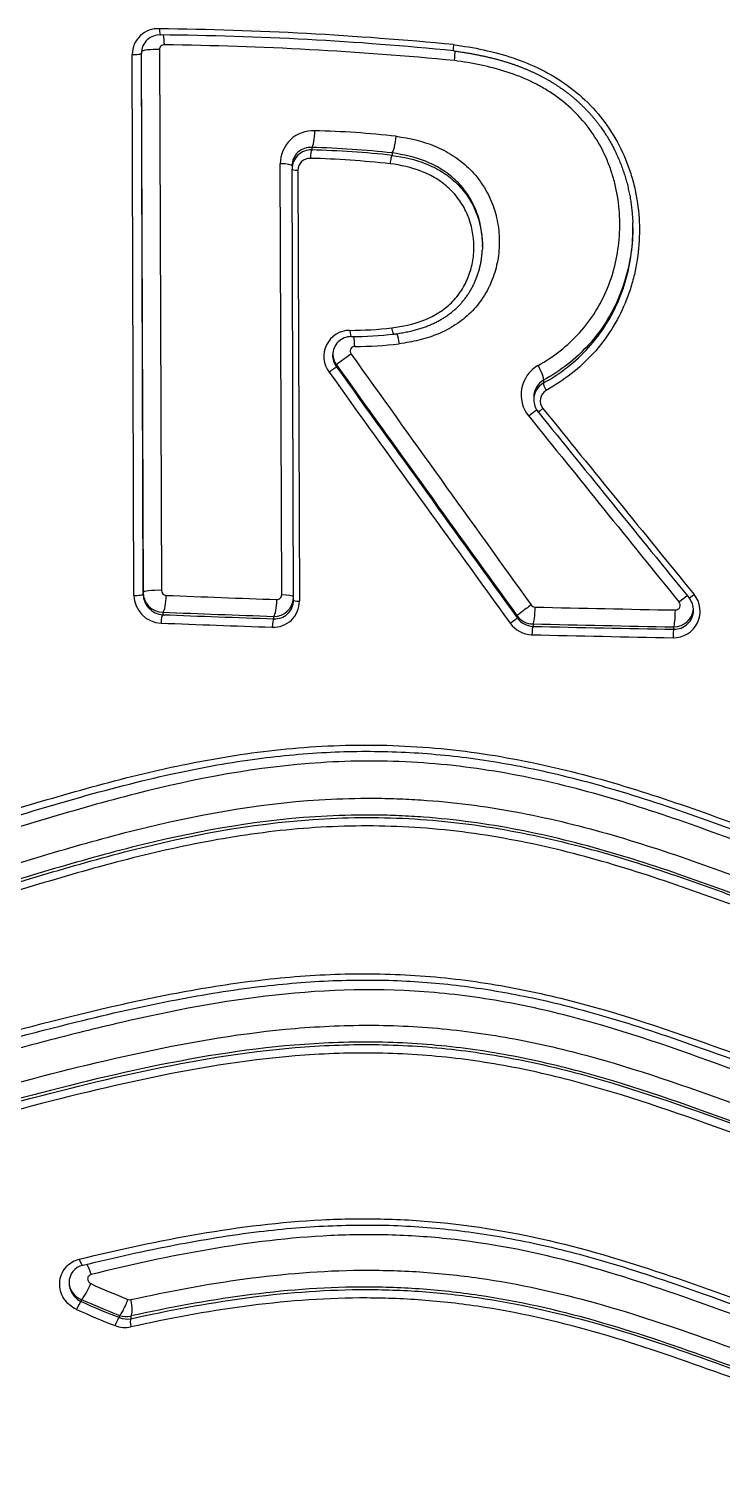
# Model space of a CAD drawing. Header units: millimetres. Extents: x 863 to 5283, y 810 to 2397.
# Drawn here: x 1635.609 to 1635.892, y 1429.568 to 1430.152 of the extents above; entities that cross this region are included whole.
import ezdxf

# ---------------------------------------------------------------- set-up
doc = ezdxf.new("R2010")
doc.units = ezdxf.units.MM
doc.layers.add('Wbudowane', color=175, linetype='Continuous')

# ---------------------------------------------------------------- blocks, each defined once
blk = doc.blocks.new('Z$W@#21058')
for p, q in [((19.46743, 124.05766), (19.46673, 124.27742)), ((19.47043, 124.27788), (19.47115, 124.05813)), ((19.47116, 124.05878), (19.47044, 124.27813)), ((19.47782, 124.27945), (19.47857, 124.05971)), ((19.5398, 124.23966), (19.53979, 124.23865)), ((19.57243, 124.23743), (19.57242, 124.23645)), ((19.52753, 124.0579), (19.52694, 124.23306)), ((19.53174, 124.23225), (19.53173, 124.23097)), ((19.5323, 124.05571), (19.53173, 124.23089)), ((19.53415, 124.23045), (19.53471, 124.05526)), ((19.60915, 124.19946), (19.60916, 124.20023)), ((19.54978, 124.15133), (19.54978, 124.15055)), ((19.634, 124.14506), (19.634, 124.14396)), ((19.63005, 124.13844), (19.63005, 124.13726)), ((19.47115, 124.05813), (19.47116, 124.05878)), ((19.47915, 124.05083), (19.47914, 124.04982)), ((19.5243, 124.04814), (19.5243, 124.04914)), ((19.62327, 124.04854), (19.62328, 124.04936)), ((19.62974, 124.04607), (19.62974, 124.04508)), ((19.68699, 124.04389), (19.687, 124.04488)), ((19.44598, 123.77159), (19.44598, 123.77074)), ((19.46149, 123.76422), (19.4615, 123.76509)), ((19.46621, 123.76486), (19.4662, 123.76376))]:
    blk.add_line(p, q)
for centre, radius, start, end in [((19.4772, 124.27745), 0.01047, 86.9229, 180.16387), ((19.46117, 122.8716), 1.4164, 84.48009, 89.32889), ((19.47788, 124.27793), 0.00744, 86.53867, 179.82592), ((19.47971, 124.27947), 0.00189, 87.0272, 180.40922), ((19.46824, 122.99647), 1.28893, 84.24572, 89.5517), ((19.46278, 122.87907), 1.40239, 84.47465, 89.30424), ((19.47792, 124.27792), 0.00748, 179.80949, 180.3362), ((19.54032, 124.23312), 0.01338, 87.11959, 180.25989), ((19.53106, 123.85825), 0.38835, 83.63227, 88.53439), ((19.53951, 124.23089), 0.00777, 87.89385, 179.37184), ((19.5392, 124.23222), 0.00746, 85.39796, 179.77891), ((19.53894, 124.23046), 0.00479, 86.94999, 180.14319), ((19.52932, 123.84751), 0.38785, 83.74576, 88.54085), ((19.52982, 123.84793), 0.39085, 83.74223, 88.53799), ((19.53006, 123.85736), 0.38242, 83.639, 88.54077), ((19.53951, 124.23089), 0.00777, 179.37184, 179.97679), ((19.5392, 124.23222), 0.00746, 179.77891, 180.37367), ((19.55528, 124.15473), 0.01062, 90.25218, 216.89236), ((19.55512, 124.31009), 0.14474, 270.04534, 276.82435), ((19.55577, 124.15528), 0.00752, 89.69193, 179.72811), ((19.55728, 124.15688), 0.00193, 90.46029, 216.95715), ((19.55556, 124.31097), 0.14817, 270.09887, 276.84445), ((19.55706, 124.31073), 0.15192, 270.07759, 276.89236), ((19.55588, 124.15519), 0.00766, 179.00814, 217.18901), ((19.55611, 124.15597), 0.00784, 181.84986, 216.28146), ((59.98461, 153.11685), 49.73169, 215.615838, 215.760465), ((60.10348, 153.3401), 49.97002, 215.745432, 215.889683), ((60.00303, 153.23125), 49.82075, 215.71056, 215.85511), ((60.08527, 153.27639), 49.91433, 215.698258, 215.84258), ((19.63856, 124.1392), 0.01366, 119.714, 219.66298), ((19.63779, 124.1383), 0.00775, 119.23045, 178.93613), ((19.63785, 124.13718), 0.00781, 119.57797, 179.25936), ((19.6375, 124.13672), 0.00486, 119.34482, 219.9103), ((19.63785, 124.13718), 0.00781, 179.25936, 179.40722), ((19.63803, 124.13721), 0.00798, 179.56771, 219.16514), ((51.09245, 149.52309), 40.43259, 218.904445, 219.042183), ((51.07195, 149.60911), 40.46671, 219.018971, 219.156753), ((51.11825, 149.69061), 40.55162, 219.067397, 219.204978), ((19.48065, 124.05975), 0.00208, 180.89155, 267.51235), ((19.4789, 124.05786), 0.01147, 180.977, 267.72083), ((19.47963, 124.05828), 0.00848, 181.03981, 266.7174), ((19.47919, 124.05886), 0.00803, 180.60927, 269.70028), ((19.8371, 132.97508), 8.92453, 267.710371, 267.999361), ((19.52419, 124.05523), 0.01052, 267.24524, 0.13131), ((19.52444, 124.05702), 0.00788, 269.04436, 356.69134), ((19.52476, 124.05567), 0.00754, 266.46873, 359.70959), ((19.52563, 124.05789), 0.0019, 267.31566, 0.35321), ((19.52476, 124.05567), 0.00754, 359.70959, 0.29726), ((19.63064, 124.05497), 0.00206, 215.93844, 268.30705), ((19.68698, 124.0512), 0.01073, 268.39557, 39.78502), ((19.68768, 124.05367), 0.00195, 268.62578, 39.79552), ((19.68706, 124.0516), 0.00793, 359.60927, 39.36098), ((19.83719, 133.06977), 9.02705, 267.726859, 268.013664), ((19.83684, 133.03581), 8.9921, 267.720257, 268.008178), ((19.63006, 124.05343), 0.00836, 215.79097, 267.80393), ((19.62979, 124.05415), 0.00809, 216.33858, 269.66294), ((19.86388, 133.87541), 9.82527, 268.639404, 268.972144), ((19.68723, 124.05167), 0.00778, 268.24621, 359.12516), ((19.68713, 124.05275), 0.00787, 269.0532, 355.69726), ((19.68723, 124.05167), 0.00778, 359.12516, 359.27235), ((19.83708, 133.10083), 9.06153, 267.731751, 268.01801), ((19.6296, 124.05301), 0.01135, 215.92706, 268.5466), ((19.86396, 134.01308), 9.97418, 268.651983, 268.981558), ((19.86385, 133.94783), 9.90453, 268.645583, 268.976871), ((19.86395, 133.97583), 9.93351, 268.648915, 268.979236), ((19.44831, 123.7784), 0.00728, 103.11905, 179.97389), ((19.44889, 123.77889), 0.00786, 180.92875, 248.30257), ((19.58158, 124.06942), 0.3198, 245.67244, 248.62134), ((19.58012, 124.07011), 0.33177, 245.78515, 248.7239), ((19.58037, 124.07056), 0.32778, 245.79503, 248.73604), ((19.58073, 124.06952), 0.32776, 245.72408, 248.66676), ((19.46575, 123.7735), 0.00202, 248.40638, 282.25801), ((19.4646, 123.77176), 0.00815, 247.60426, 281.32422), ((19.46424, 123.77272), 0.00811, 250.23597, 284.05484), ((19.46385, 123.7714), 0.01123, 248.51459, 282.21706)]:
    blk.add_arc(centre, radius, start, end)
for centre, major_axis, ratio, start_param, end_param in [((19.47844, 124.28835), (0.00012, 0.003), 0.224079, 1.730451, 3.141734), ((19.47844, 124.28046), (-0.00023, -0.006), 0.225155, 1.73065, 2.524535), ((19.46743, 124.27787), (0.003, 0.00001), 0.154045, 4.475275, 6.28158), ((19.47644, 124.27855), (0.006, 0.00002), 0.153849, 1.338625, 3.050187), ((19.53984, 124.24558), (0.00023, 0.006), 0.187066, 3.307288, 4.870989), ((19.53977, 124.23569), (0.00012, 0.003), 0.18661, 0.165681, 1.729473), ((19.52574, 124.23215), (-0.006, -0.00002), 0.153284, 3.139987, 4.510728), ((19.53473, 124.2309), (0.003, 0.00001), 0.153066, 3.139987, 4.517158), ((19.55578, 124.1658), (-0.00004, 0.003), 0.185882, 1.720608, 3.142021), ((19.55617, 124.1579), (0.00007, -0.006), 0.186501, 1.72074, 2.530176), ((19.55464, 124.15481), (-0.00487, -0.0035), 0.016503, 4.4725, 6.186958), ((19.54735, 124.14882), (-0.00244, -0.00175), 0.014276, 1.327558, 3.045369), ((19.63097, 124.15016), (0.00292, -0.00524), 0.19368, 0.142355, 1.636445), ((19.63551, 124.14141), (0.00146, -0.00262), 0.191039, 3.283872, 4.779558), ((19.6272, 124.12957), (-0.00466, -0.00378), 0.030804, 3.628596, 4.507092), ((19.47716, 124.05879), (0.006, 0.00002), 0.156928, 1.333121, 3.139986), ((19.46815, 124.05812), (0.003, 0.00001), 0.157129, 4.469686, 6.281579), ((19.47915, 124.05675), (0.00024, 0.006), 0.230486, 3.308879, 4.875597), ((19.52431, 124.05506), (0.00021, 0.006), 0.202025, 3.307792, 4.873269), ((19.52631, 124.05698), (-0.006, -0.00002), 0.155733, 3.185628, 4.506896), ((19.5353, 124.05572), (0.003, 0.00001), 0.155508, 3.139987, 4.513458), ((19.62813, 124.05284), (-0.00486, -0.00351), 0.042606, 4.507874, 6.186883), ((19.68856, 124.054), (-0.00465, -0.00379), 0.053955, 3.640473, 4.535047), ((19.69552, 124.05853), (0.00233, 0.00189), 0.056765, 3.140993, 4.538749), ((19.47914, 124.04686), (0.00012, 0.003), 0.229839, 0.16726, 1.734069), ((19.5243, 124.04518), (0.0001, 0.003), 0.201476, 0.16618, 1.731757), ((19.62084, 124.0468), (-0.00243, -0.00176), 0.040344, 1.362889, 3.0453), ((19.62975, 124.05199), (-0.00014, -0.006), 0.137221, 0.16431, 1.727463), ((19.687, 124.0508), (-0.00011, -0.006), 0.102776, 0.163616, 1.725852), ((19.62973, 124.04212), (-0.00007, -0.003), 0.136876, 3.305894, 4.869161), ((19.68699, 124.04093), (-0.00005, -0.003), 0.102528, 3.305204, 4.86756), ((19.44595, 123.78841), (-0.00071, 0.00291), 0.292976, 1.661673, 3.141742), ((19.44847, 123.78078), (0.00142, -0.00583), 0.292644, 1.66187, 2.560266), ((19.44827, 123.77707), (0.00246, 0.00547), 0.179924, 3.29491, 4.966135), ((19.44483, 123.768), (-0.00123, -0.00274), 0.181247, 3.294949, 4.96692), ((19.46349, 123.77068), (0.00218, 0.00559), 0.182752, 3.298022, 4.952902), ((19.46467, 123.77058), (-0.00129, 0.00586), 0.280467, 3.305191, 4.812418), ((19.4605, 123.76142), (-0.00109, -0.00279), 0.183861, 3.298055, 4.953516), ((19.46697, 123.7609), (0.00065, -0.00293), 0.278312, 3.305083, 4.812922)]:
    blk.add_ellipse(centre, major_axis=major_axis, ratio=ratio, start_param=start_param, end_param=end_param)
for points, knots in [([(19.59742, 124.28143), (19.59733, 124.28066), (19.59729, 124.27995), (19.59733, 124.27912), (19.59739, 124.27892), (19.59747, 124.27891)], [0, 0, 0, 0, 0.558021, 0.558021, 1, 1, 1, 1]), ([(19.59742, 124.28143), (19.60151, 124.28087), (19.60558, 124.2802), (19.61366, 124.27845), (19.61768, 124.27739), (19.62554, 124.27474), (19.62936, 124.27318), (19.63676, 124.26948), (19.64037, 124.26731), (19.64708, 124.26244), (19.6502, 124.25974), (19.65594, 124.2538), (19.65859, 124.25051), (19.66316, 124.24364), (19.66512, 124.24003), (19.66759, 124.2344), (19.66833, 124.23248), (19.66966, 124.22856), (19.67025, 124.22656), (19.67174, 124.22057), (19.6724, 124.21653), (19.67308, 124.2084), (19.67311, 124.20427), (19.6725, 124.19607), (19.67188, 124.19204), (19.67049, 124.1861), (19.66995, 124.18414), (19.66869, 124.18025), (19.66798, 124.17832), (19.66562, 124.17266), (19.66375, 124.16906), (19.65943, 124.16222), (19.65696, 124.15897), (19.64869, 124.14988), (19.64228, 124.14495), (19.63511, 124.14096)], [0, 0, 0, 0, 0.0625, 0.0625, 0.125, 0.125, 0.1875, 0.1875, 0.25, 0.25, 0.3125, 0.3125, 0.375, 0.375, 0.4375, 0.4375, 0.46875, 0.46875, 0.5, 0.5, 0.5625, 0.5625, 0.625, 0.625, 0.6875, 0.6875, 0.71875, 0.71875, 0.75, 0.75, 0.8125, 0.8125, 0.875, 0.875, 1, 1, 1, 1]), ([(19.59747, 124.2789), (19.59788, 124.27885), (19.59879, 124.27873), (19.6004, 124.27849), (19.60215, 124.27821), (19.60385, 124.27793), (19.60548, 124.27763), (19.60707, 124.27733), (19.6086, 124.27702), (19.61009, 124.2767), (19.61154, 124.27637), (19.61296, 124.27603), (19.61434, 124.27568), (19.61569, 124.27531), (19.61702, 124.27494), (19.61831, 124.27456), (19.61958, 124.27416), (19.62083, 124.27375), (19.62206, 124.27334), (19.62326, 124.27291), (19.62444, 124.27247), (19.6256, 124.27202), (19.62674, 124.27155), (19.62788, 124.27107), (19.62899, 124.27058), (19.63009, 124.27008), (19.63116, 124.26957), (19.63222, 124.26905), (19.63327, 124.26851), (19.63429, 124.26797), (19.6353, 124.26741), (19.6363, 124.26684), (19.63728, 124.26626), (19.63825, 124.26566), (19.63921, 124.26505), (19.64015, 124.26443), (19.64107, 124.2638), (19.64198, 124.26317), (19.64287, 124.26252), (19.64374, 124.26186), (19.64461, 124.26119), (19.64546, 124.2605), (19.6463, 124.2598), (19.64713, 124.25909), (19.64794, 124.25837), (19.64874, 124.25763), (19.64954, 124.25688), (19.65031, 124.25612), (19.65108, 124.25535), (19.65182, 124.25457), (19.65256, 124.25377), (19.65328, 124.25297), (19.65399, 124.25215), (19.65468, 124.25133), (19.65536, 124.25049), (19.65602, 124.24964), (19.65667, 124.24879), (19.65731, 124.24792), (19.65793, 124.24704), (19.65854, 124.24615), (19.65913, 124.24525), (19.65971, 124.24434), (19.66028, 124.24342), (19.66083, 124.24248), (19.66137, 124.24154), (19.6619, 124.24058), (19.66241, 124.23961), (19.66291, 124.23864), (19.66339, 124.23765), (19.66385, 124.23665), (19.6643, 124.23565), (19.66474, 124.23463), (19.66516, 124.23361), (19.66557, 124.23257), (19.66596, 124.23153), (19.66633, 124.23048), (19.66669, 124.22942), (19.66703, 124.22835), (19.66736, 124.22727), (19.66767, 124.22618), (19.66797, 124.22509), (19.66824, 124.224), (19.6685, 124.2229), (19.66875, 124.22179), (19.66898, 124.22067), (19.66919, 124.21954), (19.66938, 124.21841), (19.66956, 124.21728), (19.66971, 124.21615), (19.66985, 124.21501), (19.66998, 124.21387), (19.67008, 124.21273), (19.67017, 124.21158), (19.67024, 124.21044), (19.67028, 124.20959), (19.67029, 124.20919), (19.6703, 124.20914)], [0, 0, 0, 0, 0.010071, 0.026923, 0.043064, 0.0586, 0.073611, 0.088161, 0.102303, 0.11608, 0.129528, 0.142678, 0.155558, 0.168192, 0.18057, 0.192735, 0.204737, 0.216574, 0.228242, 0.239742, 0.25107, 0.262242, 0.273413, 0.284486, 0.295434, 0.306264, 0.316985, 0.327605, 0.338131, 0.348574, 0.358918, 0.369238, 0.379525, 0.389766, 0.399949, 0.410062, 0.420092, 0.43003, 0.439884, 0.44974, 0.459574, 0.46939, 0.479193, 0.488985, 0.498772, 0.508558, 0.518345, 0.528116, 0.537848, 0.547567, 0.557275, 0.566975, 0.576669, 0.586358, 0.596044, 0.605731, 0.615388, 0.625065, 0.634745, 0.644433, 0.654132, 0.663848, 0.673586, 0.683351, 0.693147, 0.70298, 0.712852, 0.722734, 0.73263, 0.742545, 0.752484, 0.762449, 0.772446, 0.782477, 0.792514, 0.802585, 0.812717, 0.822895, 0.833102, 0.843323, 0.853538, 0.863727, 0.873897, 0.884238, 0.894616, 0.904989, 0.915362, 0.925737, 0.936119, 0.946511, 0.956917, 0.967341, 0.977787, 0.98826, 0.998762, 1, 1, 1, 1]), ([(19.59781, 124.27495), (19.59798, 124.27648), (19.59806, 124.27791), (19.59801, 124.27883), (19.59801, 124.27883), (19.59801, 124.27883)], [0, 0, 0, 0, 0.998594, 0.998594, 1, 1, 1, 1]), ([(19.63179, 124.15107), (19.63811, 124.15461), (19.64379, 124.15898), (19.65107, 124.16706), (19.65324, 124.16994), (19.65702, 124.17601), (19.65866, 124.1792), (19.66141, 124.18591), (19.6625, 124.18937), (19.6641, 124.19639), (19.66463, 124.19996), (19.66513, 124.20722), (19.6651, 124.21087), (19.66447, 124.21806), (19.66388, 124.22163), (19.66254, 124.22694), (19.66202, 124.22871), (19.66083, 124.23217), (19.66017, 124.23387), (19.65797, 124.23884), (19.65622, 124.24202), (19.65213, 124.24809), (19.64977, 124.25098), (19.64464, 124.25619), (19.64185, 124.25855), (19.63734, 124.26172), (19.63578, 124.26273), (19.63261, 124.26459), (19.63099, 124.26544), (19.62607, 124.26783), (19.62268, 124.26916), (19.61575, 124.27142), (19.61219, 124.27234), (19.60503, 124.27386), (19.60143, 124.27445), (19.59781, 124.27495)], [0, 0, 0, 0, 0.125, 0.125, 0.1875, 0.1875, 0.25, 0.25, 0.3125, 0.3125, 0.375, 0.375, 0.4375, 0.4375, 0.5, 0.5, 0.53125, 0.53125, 0.5625, 0.5625, 0.625, 0.625, 0.6875, 0.6875, 0.75, 0.75, 0.78125, 0.78125, 0.8125, 0.8125, 0.875, 0.875, 0.9375, 0.9375, 1, 1, 1, 1]), ([(19.57243, 124.23743), (19.5727, 124.23765), (19.57304, 124.23851), (19.57367, 124.24103), (19.57395, 124.24266), (19.57413, 124.24421)], [0, 0, 0, 0, 0.5, 0.5, 1, 1, 1, 1]), ([(19.57413, 124.24421), (19.57951, 124.24346), (19.58476, 124.24227), (19.59226, 124.23919), (19.59472, 124.23793), (19.59937, 124.23496), (19.60152, 124.23327), (19.60548, 124.22946), (19.60728, 124.22732), (19.61037, 124.22279), (19.61168, 124.22039), (19.61381, 124.2153), (19.61462, 124.21267), (19.61571, 124.20734), (19.616, 124.20459), (19.61606, 124.19915), (19.61584, 124.19646), (19.61488, 124.19113), (19.61414, 124.18849), (19.61218, 124.18348), (19.61096, 124.1811), (19.60802, 124.17658), (19.6063, 124.17447), (19.60251, 124.17071), (19.60041, 124.16902), (19.59587, 124.16608), (19.59348, 124.16486), (19.5885, 124.16282), (19.58591, 124.162), (19.58065, 124.16072), (19.57798, 124.16026), (19.57529, 124.1599)], [0, 0, 0, 0, 0.125, 0.125, 0.1875, 0.1875, 0.25, 0.25, 0.3125, 0.3125, 0.375, 0.375, 0.4375, 0.4375, 0.5, 0.5, 0.5625, 0.5625, 0.625, 0.625, 0.6875, 0.6875, 0.75, 0.75, 0.8125, 0.8125, 0.875, 0.875, 0.9375, 0.9375, 1, 1, 1, 1]), ([(19.57242, 124.23645), (19.57229, 124.23634), (19.57212, 124.23591), (19.5718, 124.23465), (19.57166, 124.23383), (19.57157, 124.23306)], [0, 0, 0, 0, 0.5, 0.5, 1, 1, 1, 1]), ([(19.57242, 124.23645), (19.57712, 124.2358), (19.58174, 124.23481), (19.58839, 124.23218), (19.59055, 124.23112), (19.5946, 124.22861), (19.59651, 124.22716), (19.60001, 124.22386), (19.60156, 124.22205), (19.60426, 124.21814), (19.60542, 124.21601), (19.60726, 124.21162), (19.60796, 124.20936), (19.60882, 124.20505), (19.60906, 124.20305), (19.60913, 124.20105)], [0, 0, 0, 0, 0.254941, 0.254941, 0.382411, 0.382411, 0.509882, 0.509882, 0.637352, 0.637352, 0.764823, 0.764823, 0.892293, 0.892293, 1, 1, 1, 1]), ([(19.60916, 124.20096), (19.60913, 124.20329), (19.60887, 124.20564), (19.60793, 124.21025), (19.60722, 124.21255), (19.60534, 124.21698), (19.60419, 124.21907), (19.60146, 124.223), (19.59986, 124.22485), (19.59637, 124.22813), (19.59447, 124.22957), (19.59038, 124.2321), (19.58823, 124.23316), (19.58168, 124.23576), (19.57711, 124.23676), (19.57243, 124.23743)], [0, 0, 0, 0, 0.122862, 0.122862, 0.248168, 0.248168, 0.373473, 0.373473, 0.498779, 0.498779, 0.624084, 0.624084, 0.749389, 0.749389, 1, 1, 1, 1]), ([(19.57232, 124.16637), (19.57664, 124.16694), (19.58087, 124.16781), (19.58695, 124.17011), (19.58894, 124.17104), (19.59263, 124.17326), (19.59436, 124.17454), (19.59755, 124.17751), (19.59896, 124.17915), (19.60139, 124.1827), (19.60243, 124.18464), (19.60408, 124.18866), (19.60469, 124.19074), (19.60551, 124.19503), (19.60571, 124.19723), (19.60568, 124.20377), (19.60481, 124.2082), (19.60227, 124.21426), (19.60119, 124.21622), (19.59866, 124.21986), (19.59721, 124.22152), (19.59398, 124.22454), (19.59218, 124.22589), (19.58841, 124.22818), (19.58641, 124.22915), (19.58021, 124.23155), (19.57593, 124.23245), (19.57157, 124.23306)], [0, 0, 0, 0, 0.125, 0.125, 0.1875, 0.1875, 0.25, 0.25, 0.3125, 0.3125, 0.375, 0.375, 0.4375, 0.4375, 0.5, 0.5, 0.625, 0.625, 0.6875, 0.6875, 0.75, 0.75, 0.8125, 0.8125, 0.875, 0.875, 1, 1, 1, 1]), ([(19.67032, 124.20542), (19.67029, 124.20431), (19.67024, 124.2032), (19.66987, 124.19815), (19.66928, 124.19427), (19.66752, 124.18665), (19.66632, 124.18289), (19.6633, 124.17561), (19.66151, 124.17215), (19.65737, 124.16556), (19.655, 124.16243), (19.64706, 124.15367), (19.64089, 124.14891), (19.634, 124.14506)], [0, 0, 0, 0, 0.044762, 0.044762, 0.203969, 0.203969, 0.363175, 0.363175, 0.522381, 0.522381, 0.681587, 0.681587, 1, 1, 1, 1]), ([(19.60913, 124.20105), (19.60914, 124.20069), (19.60915, 124.20032), (19.60916, 124.1993), (19.60914, 124.19864), (19.60911, 124.19798)], [0, 0, 0, 0, 0.356465, 0.356465, 1, 1, 1, 1]), ([(19.634, 124.14396), (19.64088, 124.1478), (19.64704, 124.15254), (19.65498, 124.16128), (19.65735, 124.16441), (19.66149, 124.17099), (19.66328, 124.17445), (19.6663, 124.18172), (19.6675, 124.18549), (19.66927, 124.19311), (19.66986, 124.19698), (19.67019, 124.20148), (19.67022, 124.20204), (19.67025, 124.2026)], [0, 0, 0, 0, 0.325645, 0.325645, 0.488468, 0.488468, 0.651291, 0.651291, 0.814113, 0.814113, 0.976936, 0.976936, 1, 1, 1, 1]), ([(19.57322, 124.16386), (19.57358, 124.16391), (19.57428, 124.164), (19.57545, 124.16418), (19.57664, 124.16437), (19.57778, 124.16458), (19.57887, 124.1648), (19.57992, 124.16503), (19.58094, 124.16527), (19.58192, 124.16553), (19.58287, 124.16579), (19.5838, 124.16607), (19.5847, 124.16636), (19.58558, 124.16666), (19.58644, 124.16697), (19.58728, 124.1673), (19.5881, 124.16764), (19.5889, 124.16799), (19.58968, 124.16835), (19.59044, 124.16872), (19.59118, 124.16911), (19.5919, 124.1695), (19.5926, 124.16991), (19.59329, 124.17032), (19.59397, 124.17076), (19.59463, 124.1712), (19.59527, 124.17166), (19.59591, 124.17213), (19.59653, 124.17261), (19.59713, 124.1731), (19.59772, 124.1736), (19.59829, 124.17412), (19.59885, 124.17464), (19.5994, 124.17518), (19.59993, 124.17573), (19.60045, 124.17629), (19.60095, 124.17686), (19.60144, 124.17745), (19.60192, 124.17804), (19.60238, 124.17865), (19.60283, 124.17927), (19.60326, 124.1799), (19.60368, 124.18054), (19.60409, 124.18119), (19.60448, 124.18186), (19.60486, 124.18254), (19.60523, 124.18323), (19.60558, 124.18393), (19.60592, 124.18464), (19.60623, 124.18535), (19.60654, 124.18607), (19.60682, 124.1868), (19.60709, 124.18755), (19.60735, 124.1883), (19.60759, 124.18905), (19.60781, 124.18982), (19.60802, 124.19059), (19.60821, 124.19137), (19.60838, 124.19215), (19.60854, 124.19295), (19.60868, 124.19375), (19.6088, 124.19455), (19.6089, 124.19535), (19.60899, 124.19617), (19.60906, 124.19697), (19.6091, 124.19759), (19.60911, 124.19791), (19.60911, 124.19797)], [0, 0, 0, 0, 0.018426, 0.041718, 0.063906, 0.085142, 0.105576, 0.125323, 0.144474, 0.163103, 0.181271, 0.199032, 0.216432, 0.233544, 0.250404, 0.267004, 0.283339, 0.299406, 0.315204, 0.330735, 0.345988, 0.361108, 0.376096, 0.39096, 0.405717, 0.42038, 0.434961, 0.449475, 0.463935, 0.478357, 0.492622, 0.506757, 0.520861, 0.534942, 0.549004, 0.563054, 0.577099, 0.591143, 0.605192, 0.619263, 0.633294, 0.647299, 0.661413, 0.675618, 0.689896, 0.704228, 0.718595, 0.732975, 0.747344, 0.761664, 0.775978, 0.790456, 0.804944, 0.819451, 0.833988, 0.848565, 0.863193, 0.877883, 0.892644, 0.907501, 0.922295, 0.937114, 0.951979, 0.966874, 0.981788, 0.996703, 1, 1, 1, 1]), ([(19.57322, 124.16386), (19.5731, 124.16384), (19.57295, 124.16403), (19.57262, 124.16486), (19.57244, 124.16559), (19.57232, 124.16637)], [0, 0, 0, 0, 0.443239, 0.443239, 1, 1, 1, 1]), ([(19.57425, 124.16402), (19.57427, 124.16397), (19.5743, 124.16391), (19.57469, 124.16294), (19.57505, 124.16148), (19.57529, 124.1599)], [0, 0, 0, 0, 0.056667, 0.056667, 1, 1, 1, 1]), ([(19.247, 123.94842), (19.25931, 123.94622), (19.2717, 123.94486), (19.29042, 123.94436), (19.2967, 123.94444), (19.30912, 123.94509), (19.31528, 123.94566), (19.34591, 123.94958), (19.36981, 123.95608), (19.40575, 123.96673), (19.41775, 123.97043), (19.44193, 123.97756), (19.45413, 123.98099), (19.47872, 123.98709), (19.4911, 123.98975), (19.51609, 123.99392), (19.5287, 123.99543), (19.55419, 123.99701), (19.56706, 123.99707), (19.5866, 123.99595), (19.59317, 123.99537), (19.60621, 123.99382), (19.61269, 123.99286), (19.63199, 123.98943), (19.64469, 123.98644), (19.66985, 123.9794), (19.68231, 123.97535), (19.7071, 123.9667), (19.71944, 123.96209), (19.74415, 123.95294), (19.75652, 123.94839), (19.78145, 123.94008), (19.79403, 123.93633), (19.8196, 123.93039), (19.83261, 123.92823), (19.84592, 123.92721)], [0, 0, 0, 0, 0.0625, 0.0625, 0.09375, 0.09375, 0.125, 0.125, 0.25, 0.25, 0.3125, 0.3125, 0.375, 0.375, 0.4375, 0.4375, 0.5, 0.5, 0.5625, 0.5625, 0.59375, 0.59375, 0.625, 0.625, 0.6875, 0.6875, 0.75, 0.75, 0.8125, 0.8125, 0.875, 0.875, 0.9375, 0.9375, 1, 1, 1, 1]), ([(19.24765, 123.94594), (19.25702, 123.94425), (19.27259, 123.94226), (19.29918, 123.9415), (19.32556, 123.94388), (19.35647, 123.94965), (19.39575, 123.96057), (19.43858, 123.97406), (19.48027, 123.98499), (19.51451, 123.99129), (19.54503, 123.99428), (19.57416, 123.99452), (19.60298, 123.99212), (19.63268, 123.98695), (19.66546, 123.97843), (19.70615, 123.96468), (19.74878, 123.94826), (19.78844, 123.93494), (19.81985, 123.92766), (19.83662, 123.92536), (19.84571, 123.92469)], [0, 0, 0, 0, 0.044134, 0.08726, 0.131066, 0.180609, 0.245541, 0.337018, 0.404528, 0.458598, 0.50745, 0.553584, 0.599216, 0.646172, 0.697786, 0.760137, 0.85082, 0.913404, 0.960635, 1, 1, 1, 1]), ([(19.84662, 123.92062), (19.83337, 123.92155), (19.82042, 123.92361), (19.79493, 123.92934), (19.7824, 123.933), (19.75755, 123.94117), (19.74524, 123.94568), (19.72065, 123.95483), (19.70838, 123.95946), (19.68376, 123.96821), (19.6714, 123.97233), (19.64649, 123.97951), (19.63393, 123.98258), (19.60854, 123.98729), (19.5957, 123.98893), (19.57619, 123.99014), (19.56964, 123.99034), (19.55649, 123.99032), (19.54997, 123.9901), (19.51765, 123.98803), (19.49265, 123.98329), (19.45588, 123.97392), (19.44375, 123.97044), (19.41962, 123.96322), (19.40762, 123.9595), (19.38368, 123.95243), (19.37172, 123.94908), (19.34773, 123.94345), (19.33569, 123.94117), (19.31141, 123.93829), (19.29916, 123.93771), (19.28061, 123.9383), (19.27438, 123.93874), (19.26192, 123.9401), (19.25572, 123.94101), (19.24956, 123.94213)], [0, 0, 0, 0, 0.0625, 0.0625, 0.125, 0.125, 0.1875, 0.1875, 0.25, 0.25, 0.3125, 0.3125, 0.375, 0.375, 0.4375, 0.4375, 0.46875, 0.46875, 0.5, 0.5, 0.625, 0.625, 0.6875, 0.6875, 0.75, 0.75, 0.8125, 0.8125, 0.875, 0.875, 0.9375, 0.9375, 0.96875, 0.96875, 1, 1, 1, 1]), ([(19.25893, 123.92576), (19.27095, 123.92402), (19.28293, 123.92311), (19.3068, 123.92316), (19.31868, 123.92411), (19.35423, 123.92934), (19.37782, 123.93601), (19.41321, 123.94665), (19.42502, 123.95031), (19.44881, 123.95728), (19.46079, 123.96059), (19.49714, 123.96937), (19.52192, 123.97362), (19.554, 123.97517), (19.56048, 123.9753), (19.57028, 123.97518), (19.57356, 123.97509), (19.58009, 123.97481), (19.58335, 123.97462), (19.59955, 123.97343), (19.61233, 123.97168), (19.63756, 123.96685), (19.65002, 123.96375), (19.6747, 123.9566), (19.68692, 123.95253), (19.71127, 123.9439), (19.72338, 123.93934), (19.74766, 123.93031), (19.75983, 123.92585), (19.78438, 123.91774), (19.79679, 123.91409), (19.82188, 123.90841), (19.83458, 123.90638), (19.84749, 123.90547)], [0, 0, 0, 0, 0.0625, 0.0625, 0.125, 0.125, 0.25, 0.25, 0.3125, 0.3125, 0.375, 0.375, 0.5, 0.5, 0.53125, 0.53125, 0.546875, 0.546875, 0.5625, 0.5625, 0.625, 0.625, 0.6875, 0.6875, 0.75, 0.75, 0.8125, 0.8125, 0.875, 0.875, 0.9375, 0.9375, 1, 1, 1, 1]), ([(19.25613, 123.91793), (19.26814, 123.91619), (19.28011, 123.91526), (19.30398, 123.91519), (19.31588, 123.91606), (19.33961, 123.91936), (19.35145, 123.9218), (19.37514, 123.92764), (19.38695, 123.93104), (19.41059, 123.93809), (19.42243, 123.94175), (19.44625, 123.94878), (19.45824, 123.95214), (19.4946, 123.9611), (19.51936, 123.96551), (19.55141, 123.96727), (19.55788, 123.96743), (19.57092, 123.96735), (19.57754, 123.9671), (19.59717, 123.96574), (19.61006, 123.96402), (19.63549, 123.95919), (19.64803, 123.95608), (19.67288, 123.94888), (19.68519, 123.94478), (19.70968, 123.9361), (19.72188, 123.93151), (19.74632, 123.92246), (19.75856, 123.918), (19.78329, 123.9099), (19.79578, 123.90627), (19.82105, 123.90061), (19.83384, 123.8986), (19.84683, 123.89767)], [0, 0, 0, 0, 0.0625, 0.0625, 0.125, 0.125, 0.1875, 0.1875, 0.25, 0.25, 0.3125, 0.3125, 0.375, 0.375, 0.5, 0.5, 0.53125, 0.53125, 0.5625, 0.5625, 0.625, 0.625, 0.6875, 0.6875, 0.75, 0.75, 0.8125, 0.8125, 0.875, 0.875, 0.9375, 0.9375, 1, 1, 1, 1]), ([(19.84703, 123.89865), (19.83407, 123.89955), (19.82131, 123.90155), (19.79611, 123.90715), (19.78365, 123.91076), (19.75898, 123.91881), (19.74676, 123.92325), (19.72238, 123.93227), (19.71022, 123.93684), (19.68579, 123.94552), (19.67353, 123.94962), (19.64877, 123.95683), (19.63627, 123.95996), (19.61097, 123.96484), (19.59815, 123.9666), (19.58189, 123.96779), (19.57862, 123.96798), (19.57207, 123.96826), (19.56877, 123.96835), (19.55895, 123.96845), (19.55246, 123.96832), (19.5203, 123.96669), (19.49547, 123.96235), (19.45904, 123.95347), (19.44703, 123.95013), (19.42317, 123.94312), (19.41131, 123.93947), (19.37579, 123.92886), (19.35208, 123.9223), (19.3163, 123.91721), (19.30434, 123.9163), (19.2803, 123.91629), (19.26824, 123.9172), (19.25614, 123.91892)], [0, 0, 0, 0, 0.0625, 0.0625, 0.125, 0.125, 0.1875, 0.1875, 0.25, 0.25, 0.3125, 0.3125, 0.375, 0.375, 0.4375, 0.4375, 0.453125, 0.453125, 0.46875, 0.46875, 0.5, 0.5, 0.625, 0.625, 0.6875, 0.6875, 0.75, 0.75, 0.875, 0.875, 0.9375, 0.9375, 1, 1, 1, 1]), ([(19.8466, 123.89426), (19.83344, 123.89519), (19.82058, 123.89721), (19.79526, 123.90285), (19.78281, 123.90644), (19.75813, 123.91448), (19.7459, 123.91892), (19.72148, 123.92794), (19.70929, 123.93252), (19.68482, 123.9412), (19.67254, 123.94531), (19.64774, 123.95253), (19.63523, 123.95565), (19.61621, 123.9593), (19.60983, 123.96035), (19.59698, 123.96206), (19.59048, 123.96273), (19.57114, 123.96411), (19.55839, 123.9642), (19.53317, 123.96292), (19.52069, 123.96154), (19.49597, 123.9576), (19.48373, 123.95505), (19.45942, 123.94913), (19.44735, 123.94577), (19.42343, 123.93875), (19.41157, 123.93509), (19.37604, 123.92448), (19.35244, 123.91793), (19.31626, 123.91276), (19.30408, 123.9118), (19.28555, 123.9118), (19.27934, 123.91204), (19.26701, 123.91295), (19.26086, 123.91363), (19.25474, 123.91451)], [0, 0, 0, 0, 0.0625, 0.0625, 0.125, 0.125, 0.1875, 0.1875, 0.25, 0.25, 0.3125, 0.3125, 0.375, 0.375, 0.40625, 0.40625, 0.4375, 0.4375, 0.5, 0.5, 0.5625, 0.5625, 0.625, 0.625, 0.6875, 0.6875, 0.75, 0.75, 0.875, 0.875, 0.9375, 0.9375, 0.96875, 0.96875, 1, 1, 1, 1]), ([(19.33527, 123.85797), (19.35529, 123.86338), (19.37542, 123.86897), (19.41599, 123.88003), (19.43644, 123.8855), (19.4676, 123.89267), (19.47808, 123.89489), (19.49396, 123.89777), (19.49928, 123.89866), (19.51, 123.90026), (19.5154, 123.90097), (19.53162, 123.90279), (19.54246, 123.90357), (19.56417, 123.90408), (19.57504, 123.90381), (19.59681, 123.90212), (19.60772, 123.90071), (19.62409, 123.89775), (19.62957, 123.89663), (19.64043, 123.89414), (19.64582, 123.89278), (19.67266, 123.88549), (19.69366, 123.87803), (19.73563, 123.86283), (19.75661, 123.8551), (19.79932, 123.84269), (19.82106, 123.83804), (19.84351, 123.83625)], [0, 0, 0, 0, 0.125, 0.125, 0.25, 0.25, 0.3125, 0.3125, 0.34375, 0.34375, 0.375, 0.375, 0.4375, 0.4375, 0.5, 0.5, 0.5625, 0.5625, 0.59375, 0.59375, 0.625, 0.625, 0.75, 0.75, 0.875, 0.875, 1, 1, 1, 1]), ([(19.33706, 123.85555), (19.35673, 123.86087), (19.38893, 123.86983), (19.44008, 123.88371), (19.48176, 123.89318), (19.51719, 123.89896), (19.5476, 123.90147), (19.57618, 123.90148), (19.60385, 123.89897), (19.63224, 123.8939), (19.66391, 123.88554), (19.70321, 123.87219), (19.74488, 123.85655), (19.78382, 123.84408), (19.81593, 123.83687), (19.83342, 123.83453), (19.8433, 123.83372)], [0, 0, 0, 0, 0.112111, 0.220206, 0.302095, 0.368351, 0.426121, 0.4795, 0.531449, 0.584699, 0.64311, 0.716287, 0.819574, 0.892412, 0.949169, 1, 1, 1, 1]), ([(19.84418, 123.82965), (19.82198, 123.83134), (19.80046, 123.83576), (19.7582, 123.84778), (19.73745, 123.85535), (19.696, 123.87048), (19.6753, 123.87801), (19.64369, 123.88698), (19.63306, 123.88959), (19.61692, 123.89271), (19.61151, 123.89362), (19.60063, 123.89516), (19.59513, 123.89579), (19.56766, 123.89817), (19.54614, 123.89757), (19.50378, 123.89291), (19.48294, 123.88889), (19.45198, 123.88174), (19.44172, 123.87917), (19.42134, 123.87385), (19.41121, 123.87111), (19.38098, 123.86281), (19.361, 123.85723), (19.34113, 123.85182)], [0, 0, 0, 0, 0.125, 0.125, 0.25, 0.25, 0.375, 0.375, 0.4375, 0.4375, 0.46875, 0.46875, 0.5, 0.5, 0.625, 0.625, 0.75, 0.75, 0.8125, 0.8125, 0.875, 0.875, 1, 1, 1, 1]), ([(19.35254, 123.84118), (19.37201, 123.84652), (19.39161, 123.85201), (19.43113, 123.86265), (19.45105, 123.8678), (19.49149, 123.87644), (19.51201, 123.87993), (19.53828, 123.88216), (19.54356, 123.88249), (19.5542, 123.88293), (19.55958, 123.88302), (19.57564, 123.88291), (19.58626, 123.88231), (19.6073, 123.88005), (19.61773, 123.8784), (19.63843, 123.87416), (19.64869, 123.87158), (19.6793, 123.86279), (19.69946, 123.8555), (19.73983, 123.84078), (19.76001, 123.8334), (19.80114, 123.82151), (19.8221, 123.81705), (19.84376, 123.8153)], [0, 0, 0, 0, 0.125, 0.125, 0.25, 0.25, 0.375, 0.375, 0.40625, 0.40625, 0.4375, 0.4375, 0.5, 0.5, 0.5625, 0.5625, 0.625, 0.625, 0.75, 0.75, 0.875, 0.875, 1, 1, 1, 1]), ([(19.35247, 123.83344), (19.37195, 123.83877), (19.39154, 123.84425), (19.43112, 123.85489), (19.4511, 123.86005), (19.49157, 123.86868), (19.51208, 123.87216), (19.53829, 123.87435), (19.54356, 123.87468), (19.55416, 123.87509), (19.55951, 123.87518), (19.57552, 123.87503), (19.5861, 123.8744), (19.60706, 123.87208), (19.61744, 123.87039), (19.63805, 123.86609), (19.64826, 123.86348), (19.67873, 123.85463), (19.6988, 123.84734), (19.73901, 123.83273), (19.75912, 123.82544), (19.80009, 123.81372), (19.82097, 123.80933), (19.84252, 123.80754)], [0, 0, 0, 0, 0.125, 0.125, 0.25, 0.25, 0.375, 0.375, 0.40625, 0.40625, 0.4375, 0.4375, 0.5, 0.5, 0.5625, 0.5625, 0.625, 0.625, 0.75, 0.75, 0.875, 0.875, 1, 1, 1, 1]), ([(19.84322, 123.80847), (19.82158, 123.81021), (19.80062, 123.81457), (19.75949, 123.82627), (19.7393, 123.83357), (19.69895, 123.84823), (19.67881, 123.85555), (19.64825, 123.86443), (19.63801, 123.86705), (19.61735, 123.87136), (19.60695, 123.87306), (19.58594, 123.87539), (19.57535, 123.87603), (19.55931, 123.87618), (19.55394, 123.8761), (19.54332, 123.87569), (19.53804, 123.87536), (19.5118, 123.87317), (19.4913, 123.86971), (19.45091, 123.86111), (19.43101, 123.85599), (19.39152, 123.8454), (19.37194, 123.83993), (19.35248, 123.83462)], [0, 0, 0, 0, 0.125, 0.125, 0.25, 0.25, 0.375, 0.375, 0.4375, 0.4375, 0.5, 0.5, 0.5625, 0.5625, 0.59375, 0.59375, 0.625, 0.625, 0.75, 0.75, 0.875, 0.875, 1, 1, 1, 1]), ([(19.84224, 123.80412), (19.8207, 123.80591), (19.79983, 123.81025), (19.75885, 123.82188), (19.73874, 123.82912), (19.69854, 123.84371), (19.67849, 123.85101), (19.64804, 123.8599), (19.63783, 123.86253), (19.61725, 123.86687), (19.60688, 123.86858), (19.58594, 123.87093), (19.57537, 123.87159), (19.55937, 123.87175), (19.55403, 123.87168), (19.54343, 123.87127), (19.53817, 123.87095), (19.51198, 123.86878), (19.49148, 123.86532), (19.45103, 123.8567), (19.43107, 123.85155), (19.39151, 123.84094), (19.37192, 123.83548), (19.35245, 123.83016)], [0, 0, 0, 0, 0.125, 0.125, 0.25, 0.25, 0.375, 0.375, 0.4375, 0.4375, 0.5, 0.5, 0.5625, 0.5625, 0.59375, 0.59375, 0.625, 0.625, 0.75, 0.75, 0.875, 0.875, 1, 1, 1, 1]), ([(19.44516, 123.78794), (19.4613, 123.79186), (19.47756, 123.79542), (19.51043, 123.80104), (19.52704, 123.80308), (19.55232, 123.80435), (19.56081, 123.80448), (19.57793, 123.80404), (19.58659, 123.80347), (19.61227, 123.80071), (19.62908, 123.79748), (19.66226, 123.78893), (19.67862, 123.78362), (19.7112, 123.7722), (19.72742, 123.7661), (19.76006, 123.75468), (19.77648, 123.74937), (19.80991, 123.74098), (19.82691, 123.73794), (19.84435, 123.73659)], [0, 0, 0, 0, 0.125, 0.125, 0.25, 0.25, 0.3125, 0.3125, 0.375, 0.375, 0.5, 0.5, 0.625, 0.625, 0.75, 0.75, 0.875, 0.875, 1, 1, 1, 1]), ([(19.44666, 123.78549), (19.46032, 123.78884), (19.48186, 123.79361), (19.5171, 123.79945), (19.54735, 123.8019), (19.57623, 123.80195), (19.60395, 123.79938), (19.63252, 123.79428), (19.6644, 123.78582), (19.70386, 123.77237), (19.74563, 123.7567), (19.78457, 123.7443), (19.8167, 123.73714), (19.83422, 123.73486), (19.84415, 123.73407)], [0, 0, 0, 0, 0.097185, 0.183136, 0.25817, 0.327298, 0.394347, 0.463555, 0.539112, 0.634376, 0.767392, 0.861172, 0.934223, 1, 1, 1, 1]), ([(19.84512, 123.73001), (19.82776, 123.73128), (19.81084, 123.73419), (19.77761, 123.74232), (19.7613, 123.74751), (19.72891, 123.75878), (19.71283, 123.76485), (19.68054, 123.77636), (19.66433, 123.78178), (19.63149, 123.79058), (19.61485, 123.79394), (19.59366, 123.79638), (19.58939, 123.79677), (19.58089, 123.79739), (19.57666, 123.7976), (19.56402, 123.79799), (19.55566, 123.79789), (19.53075, 123.79671), (19.51438, 123.7947), (19.48198, 123.78915), (19.46595, 123.78561), (19.45004, 123.78172)], [0, 0, 0, 0, 0.125, 0.125, 0.25, 0.25, 0.375, 0.375, 0.5, 0.5, 0.625, 0.625, 0.65625, 0.65625, 0.6875, 0.6875, 0.75, 0.75, 0.875, 0.875, 1, 1, 1, 1]), ([(19.44404, 123.76753), (19.44301, 123.768), (19.44203, 123.76862), (19.44032, 123.77011), (19.43955, 123.77099), (19.43834, 123.77293), (19.43787, 123.774), (19.43729, 123.77621), (19.43717, 123.77736), (19.43737, 123.78073), (19.43824, 123.7829), (19.44037, 123.78541), (19.44121, 123.78612), (19.44308, 123.78726), (19.44408, 123.78768), (19.44516, 123.78794)], [0, 0, 0, 0, 0.125, 0.125, 0.25, 0.25, 0.375, 0.375, 0.5, 0.5, 0.75, 0.75, 0.875, 0.875, 1, 1, 1, 1]), ([(19.45004, 123.78172), (19.44965, 123.78163), (19.4493, 123.78141), (19.44879, 123.7808), (19.44863, 123.78041), (19.44858, 123.7796), (19.4487, 123.77917), (19.44913, 123.77847), (19.44946, 123.77818), (19.44984, 123.77801)], [0, 0, 0, 0, 0.25, 0.25, 0.5, 0.5, 0.75, 0.75, 1, 1, 1, 1]), ([(19.46618, 123.77153), (19.49684, 123.77829), (19.52793, 123.78318), (19.56766, 123.78352), (19.57564, 123.7833), (19.5877, 123.78251), (19.59173, 123.78216), (19.59981, 123.78132), (19.60387, 123.78082), (19.62404, 123.77795), (19.63988, 123.77441), (19.67117, 123.76568), (19.6866, 123.76047), (19.71737, 123.74948), (19.7327, 123.74371), (19.76357, 123.73295), (19.7791, 123.72796), (19.81072, 123.72005), (19.8268, 123.71714), (19.84329, 123.71576)], [0, 0, 0, 0, 0.25, 0.25, 0.3125, 0.3125, 0.34375, 0.34375, 0.375, 0.375, 0.5, 0.5, 0.625, 0.625, 0.75, 0.75, 0.875, 0.875, 1, 1, 1, 1]), ([(19.44102, 123.77839), (19.44102, 123.77687), (19.44147, 123.7753), (19.44318, 123.77258), (19.44449, 123.77143), (19.44598, 123.77074)], [0, 0, 0, 0, 0.478641, 0.478641, 1, 1, 1, 1]), ([(19.4662, 123.76376), (19.49675, 123.77049), (19.52769, 123.77536), (19.56719, 123.77566), (19.57513, 123.77542), (19.5911, 123.77434), (19.59914, 123.77349), (19.6233, 123.76999), (19.63909, 123.76642), (19.67027, 123.75765), (19.68565, 123.75242), (19.7163, 123.74147), (19.73158, 123.73575), (19.76235, 123.7251), (19.77784, 123.72017), (19.80934, 123.71234), (19.82536, 123.70945), (19.84176, 123.70803)], [0, 0, 0, 0, 0.25, 0.25, 0.3125, 0.3125, 0.375, 0.375, 0.5, 0.5, 0.625, 0.625, 0.75, 0.75, 0.875, 0.875, 1, 1, 1, 1]), ([(19.84274, 123.70892), (19.82628, 123.71029), (19.81021, 123.71314), (19.77861, 123.72091), (19.76307, 123.72582), (19.73223, 123.73646), (19.71691, 123.74219), (19.68618, 123.75317), (19.67078, 123.75842), (19.63957, 123.76725), (19.62378, 123.77085), (19.60366, 123.77381), (19.59961, 123.77433), (19.59154, 123.7752), (19.58751, 123.77556), (19.57548, 123.7764), (19.5675, 123.77665), (19.52784, 123.77642), (19.49682, 123.77158), (19.46621, 123.76486)], [0, 0, 0, 0, 0.125, 0.125, 0.25, 0.25, 0.375, 0.375, 0.5, 0.5, 0.625, 0.625, 0.65625, 0.65625, 0.6875, 0.6875, 0.75, 0.75, 1, 1, 1, 1]), ([(19.84147, 123.7046), (19.82509, 123.70602), (19.80908, 123.70889), (19.77759, 123.71665), (19.7621, 123.72153), (19.73134, 123.73212), (19.71607, 123.73783), (19.68544, 123.74878), (19.67007, 123.75401), (19.63894, 123.76284), (19.62317, 123.76644), (19.59905, 123.76999), (19.59101, 123.77086), (19.57505, 123.77197), (19.56712, 123.77222), (19.52766, 123.77197), (19.49674, 123.76713), (19.46622, 123.76042)], [0, 0, 0, 0, 0.125, 0.125, 0.25, 0.25, 0.375, 0.375, 0.5, 0.5, 0.625, 0.625, 0.6875, 0.6875, 0.75, 0.75, 1, 1, 1, 1])]:
    blk.add_open_spline(points, degree=3, knots=knots)
for points in [[(19.67025, 124.2026), (19.67036, 124.20478), (19.67037, 124.20697), (19.67029, 124.20914)], [(19.67035, 124.20702), (19.67035, 124.20649), (19.67034, 124.20595), (19.67032, 124.20542)]]:
    blk.add_open_spline(points, degree=3)
blk.add_rational_spline([(19.63377, 124.1336), (19.63189, 124.1321), (19.63184, 124.13217)], [1, 0.760410385878, 0.96388028741], degree=2)

msp = doc.modelspace()

# ---------------------------------------------------------------- block references
at = {"layer": 'Wbudowane'}
msp.add_blockref('Z$W@#21058', (1616.18478, 1305.86366), dxfattribs=at)

doc.saveas('drawing.dxf')
